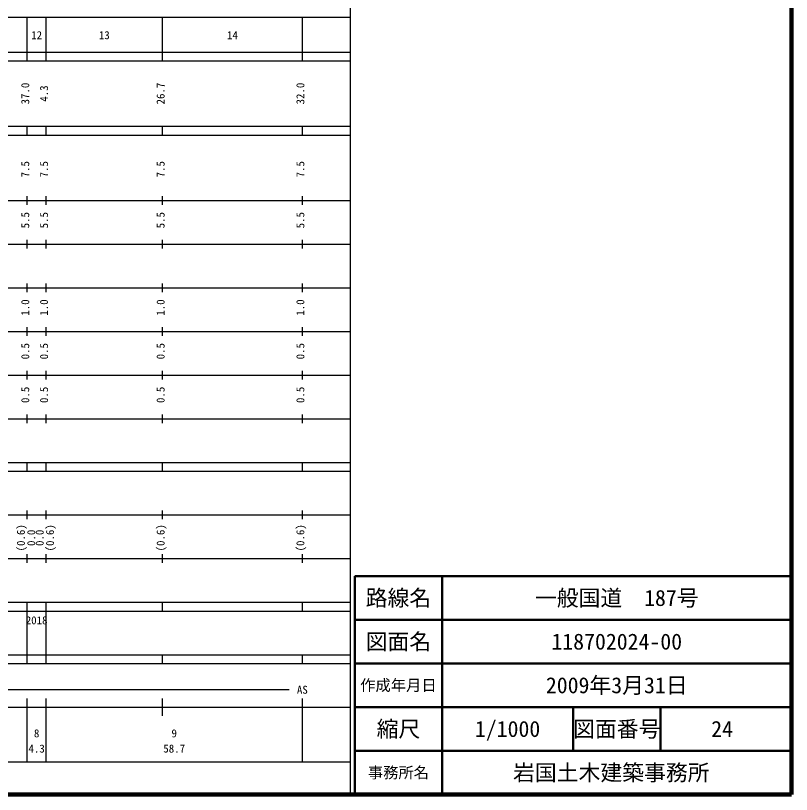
# Model space of a CAD drawing. Units: millimetres on the paper, enlarged 1000 times. Extents: x 40000 to 680000, y 20000 to 380000.
# Drawn here: x 502327 to 680000, y 20000 to 198357 of the extents above; entities that cross this region are included whole.
import ezdxf
from ezdxf.enums import TextEntityAlignment as Align

# ---------------------------------------------------------------- set-up
doc = ezdxf.new("R2010")
doc.units = ezdxf.units.MM
doc.header["$LTSCALE"] = 1000
for name, color, linetype, lineweight in [('M-TTL', 7, 'Continuous', 140), ('M-TTL-BAND', 7, 'Continuous', 25), ('M-TTL-FRAM', 2, 'Continuous', 50), ('M-TTL-LINE', 7, 'Continuous', 50)]:
    doc.layers.add(name, color=color, linetype=linetype, lineweight=lineweight)
doc.layers.add('M-TTL-TXT', color=7, linetype='Continuous')
doc.styles.add('ＭＳ ゴシック', font='')
doc.styles.get('ＭＳ ゴシック').set_extended_font_data('MS Gothic')

msp = doc.modelspace()

# ---------------------------------------------------------------- linework, layer by layer
at = {"layer": 'M-TTL', "color": 2}
for p, q in [((680000, 20000), (680000, 380000)), ((40000, 20000), (680000, 20000))]:
    msp.add_line(p, q, dxfattribs=at)
at = {"layer": 'M-TTL-BAND'}
for p, q in [((579000, 20000), (579000, 370000)), ((68000, 198000), (579000, 198000)), ((505000, 188000), (505000, 198000)), ((509300, 188000), (509300, 198000)), ((536000, 188000), (536000, 198000)), ((568000, 188000), (568000, 198000)), ((40000, 190000), (579000, 190000)), ((40000, 188000), (579000, 188000)), ((40000, 173000), (579000, 173000)), ((505000, 171000), (505000, 173000)), ((509300, 171000), (509300, 173000)), ((536000, 171000), (536000, 173000)), ((568000, 171000), (568000, 173000)), ((40000, 171000), (579000, 171000)), ((505000, 155000), (505000, 157000)), ((509300, 155000), (509300, 157000)), ((536000, 155000), (536000, 157000)), ((568000, 155000), (568000, 157000)), ((40000, 156000), (579000, 156000)), ((505000, 145000), (505000, 147000)), ((509300, 145000), (509300, 147000)), ((536000, 145000), (536000, 147000)), ((568000, 145000), (568000, 147000)), ((46000, 146000), (579000, 146000)), ((52000, 136000), (579000, 136000)), ((505000, 135000), (505000, 137000)), ((509300, 135000), (509300, 137000)), ((536000, 135000), (536000, 137000)), ((568000, 135000), (568000, 137000)), ((505000, 125000), (505000, 127000)), ((509300, 125000), (509300, 127000)), ((536000, 125000), (536000, 127000)), ((568000, 125000), (568000, 127000)), ((46000, 126000), (579000, 126000)), ((52000, 116000), (579000, 116000)), ((505000, 115000), (505000, 117000)), ((509300, 115000), (509300, 117000)), ((536000, 115000), (536000, 117000)), ((568000, 115000), (568000, 117000)), ((46000, 106000), (579000, 106000)), ((505000, 105000), (505000, 107000)), ((509300, 105000), (509300, 107000)), ((536000, 105000), (536000, 107000)), ((568000, 105000), (568000, 107000)), ((40000, 96000), (579000, 96000)), ((505000, 94000), (505000, 96000)), ((509300, 94000), (509300, 96000)), ((536000, 94000), (536000, 96000)), ((568000, 94000), (568000, 96000)), ((40000, 94000), (579000, 94000)), ((49000, 84000), (579000, 84000)), ((505000, 83000), (505000, 85000)), ((509300, 83000), (509300, 85000)), ((536000, 83000), (536000, 85000)), ((568000, 83000), (568000, 85000)), ((505000, 73000), (505000, 75000)), ((509300, 73000), (509300, 75000)), ((536000, 73000), (536000, 75000)), ((568000, 73000), (568000, 75000)), ((40000, 74000), (579000, 74000)), ((40000, 64000), (579000, 64000)), ((505000, 62000), (505000, 64000)), ((509300, 62000), (509300, 64000)), ((536000, 62000), (536000, 64000)), ((568000, 62000), (568000, 64000)), ((40000, 62000), (579000, 62000)), ((505000, 52000), (505000, 62000)), ((509300, 52000), (509300, 62000)), ((40000, 52000), (579000, 52000)), ((505000, 50000), (505000, 52000)), ((509300, 50000), (509300, 52000)), ((536000, 50000), (536000, 52000)), ((568000, 50000), (568000, 52000)), ((40000, 50000), (579000, 50000)), ((71000, 44000), (565000, 44000)), ((505000, 27500), (505000, 42000)), ((509300, 27500), (509300, 42000)), ((536000, 38000), (536000, 42000)), ((568000, 27500), (568000, 42000)), ((40000, 40000), (579000, 40000)), ((68000, 27500), (579000, 27500))]:
    msp.add_line(p, q, dxfattribs=at)
at = {"layer": 'M-TTL-FRAM'}
for p, q in [((680000, 70000), (580000, 70000)), ((580000, 70000), (580000, 20000))]:
    msp.add_line(p, q, dxfattribs=at)
at = {"layer": 'M-TTL-LINE'}
for p, q in [((600000, 70000), (600000, 20000)), ((680000, 60000), (580000, 60000)), ((680000, 50000), (580000, 50000)), ((680000, 40000), (580000, 40000)), ((630000, 40000), (630000, 30000)), ((650000, 40000), (650000, 30000)), ((680000, 30000), (580000, 30000))]:
    msp.add_line(p, q, dxfattribs=at)

# ---------------------------------------------------------------- texts
at = {"layer": 'M-TTL-BAND', "style": 'ＭＳ ゴシック'}
for s, p in [('12', (507150, 192405)), ('13', (522650, 192405)), ('14', (552000, 192405)), ('AS', (568000, 42500)), ('8', (507150, 32523)), ('9', (538650, 32523)), ('4.3', (507150, 29033)), ('58.7', (538650, 29033))]:
    msp.add_text(s, height=1833, dxfattribs=at).set_placement(p, align=Align.BOTTOM_CENTER)
for s, p in [('37.0', (506000, 180500)), ('4.3', (510300, 180500)), ('26.7', (537000, 180500)), ('32.0', (569000, 180500)), ('7.5', (506000, 163174)), ('7.5', (510300, 163174)), ('7.5', (537000, 163174)), ('7.5', (569000, 163174)), ('5.5', (506000, 151500)), ('5.5', (510300, 151500)), ('5.5', (537000, 151500)), ('5.5', (569000, 151500)), ('1.0', (506000, 131500)), ('1.0', (510300, 131500)), ('1.0', (537000, 131500)), ('1.0', (569000, 131500)), ('0.5', (506000, 121500)), ('0.5', (510300, 121500)), ('0.5', (537000, 121500)), ('0.5', (569000, 121500)), ('0.5', (506000, 111500)), ('0.5', (510300, 111500)), ('0.5', (537000, 111500)), ('0.5', (569000, 111500)), ('(0.6)', (505000, 78764)), ('0.0', (507370, 78764)), ('0.0', (509300, 78764)), ('(0.6)', (511670, 78764)), ('(0.6)', (537000, 78764)), ('(0.6)', (569000, 78764))]:
    msp.add_text(s, height=1833, rotation=90, dxfattribs=at).set_placement(p, align=Align.BOTTOM_CENTER)
msp.add_text('2018', height=1833, dxfattribs=at).set_placement((504650, 58405), align=Align.BOTTOM_LEFT)
at = {"layer": 'M-TTL-TXT', "style": 'ＭＳ ゴシック'}
for s, height, p in [('路線名', 3666, (590000, 65000)), ('路線名', 3666, (590000, 65000)), ('一般国道\u3000187号', 3666, (640000, 65000)), ('図面名', 3666, (590000, 55000)), ('図面名', 3666, (590000, 55000)), ('118702024-00', 3666, (640000, 55000)), ('作成年月日', 2566, (590000, 45000)), ('作成年月日', 2566, (590000, 45000)), ('2009年3月31日', 3666, (640000, 45000)), ('縮尺', 3666, (590000, 35000)), ('縮尺', 3666, (590000, 35000)), ('1/1000', 3666, (615000, 35000)), ('図面番号', 3666, (640000, 35000)), ('図面番号', 3666, (640000, 35000)), ('24', 3666, (664125, 35000)), ('岩国土木建築事務所 ', 3666, (640000, 25000)), ('事務所名', 2566, (590000, 25000)), ('事務所名', 2566, (590000, 25000))]:
    msp.add_text(s, height=height, dxfattribs=at).set_placement(p, align=Align.MIDDLE_CENTER)

doc.saveas('drawing.dxf')
